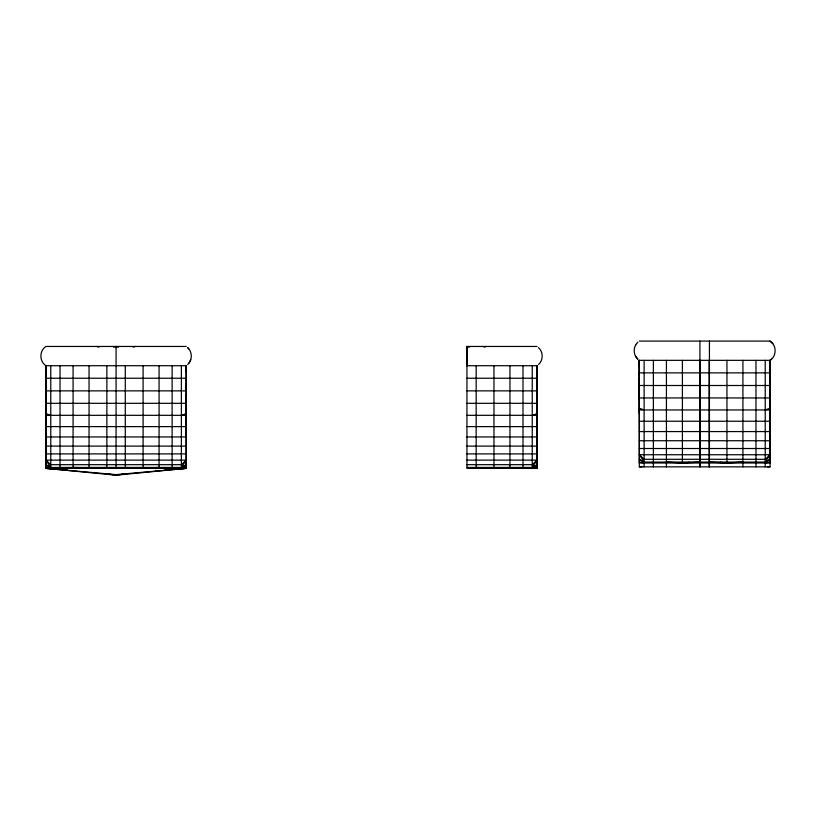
<?xml version="1.0" encoding="UTF-8"?>
<svg xmlns="http://www.w3.org/2000/svg" width="816" height="816" viewBox="0 0 816 816"><rect width="100%" height="100%" fill="white"/><g stroke="black" fill="none" stroke-linecap="round" stroke-linejoin="round"><path stroke-width="1.22" d="M186.181 434.918L186.221 394.332M45.931 388.11L45.971 468.374L117.82 474.8L113.169 474.912L45.971 468.374L45.931 365.711L186.221 365.711L186.181 468.374L114.332 474.8L118.983 474.912L186.181 468.374L186.221 399.299M537.091 346.453L466.946 346.453L466.936 354.195L466.946 365.711L537.091 365.711L537.091 371.943M469.322 347.269L466.946 346.453L466.946 468.374L537.05 468.374L537.091 394.332M771.508 359.162L770.029 360.335L770.029 466.854L639.326 466.854L639.326 360.335L770.069 360.335C776.822 356.143 776.771 345.301 770.069 341.088L639.285 341.088M644.13 466.854L644.13 360.335M653.371 466.854L653.371 360.335M666.427 466.854L666.427 360.335M700.21 466.854L700.21 360.335M709.43 466.854L709.43 341.088M770.069 388.957L770.029 462.998L639.326 462.998L639.285 388.957M116.076 468.374L116.076 346.453L118.453 347.269M186.181 419.414L186.181 365.711L186.221 371.943M537.05 419.414L537.05 365.711L537.05 468.374M699.924 341.088L699.924 466.854M770.029 414.038L770.029 360.335L770.069 366.578M186.221 346.453L45.931 346.453C39.239 350.707 39.199 361.508 45.971 365.711L45.971 402.37M639.285 366.578L639.326 360.335L639.326 396.994M45.931 371.943L45.971 365.711M186.181 390.323L186.221 383.214M537.05 390.323L537.091 383.214M770.069 392.751L770.069 398.83M770.029 384.948L770.069 377.839M45.931 380.511L45.971 378.022M639.285 375.136L639.326 372.657M187.66 364.528C192.545 360.233 192.464 351.992 187.7 347.636L188.924 349.034M190.74 359.805L188.924 363.13M635.511 345.26C633.104 349.758 634.042 355.684 637.806 359.162M635.552 345.26L636.531 343.669M181.376 467.446L186.181 460.122L45.971 460.122L50.776 467.446L181.376 467.446L186.181 464.671L181.376 468.374L181.376 365.711M466.946 467.446L532.246 467.446L537.05 460.122L466.946 460.122M765.224 462.07L770.029 454.747L639.326 454.747L644.13 462.07L765.224 462.07L770.029 459.296L765.224 462.998L770.029 462.07M538.529 364.528C543.415 360.244 543.364 351.951 538.529 347.636M636.572 343.669L637.806 342.261M186.181 460.122L181.376 464.671L50.776 464.671L45.971 460.122M537.05 460.122L532.246 464.671L466.946 464.671M770.029 454.747L765.224 459.296L644.13 459.296L639.326 454.747M532.246 365.711L532.246 468.374L537.05 464.671L532.246 467.446M181.376 415.324L186.181 413.651M532.246 415.324L537.05 413.651M765.224 409.948L770.029 408.275M113.699 347.269L116.076 346.453L116.076 347.636M133.212 347.177L135.395 346.453M484.092 347.177L486.275 346.453M118.983 474.912L123.502 473.821M181.376 468.374L186.181 467.446M532.246 468.374L537.05 467.446M48.45 467.996L45.971 468.374L58.619 469.322M92.616 468.007L73.083 467.446M689.53 462.274L682.4 462.998L666.427 462.07M155.836 470.648L158.365 470.455M164.689 469.985L169.748 469.608M173.533 469.322L186.181 468.374L185.63 460.826M159.069 467.446L143.096 468.374L125.287 467.446M509.949 467.446L493.966 468.374L476.167 467.446M742.917 462.07L726.944 462.998L709.135 462.07M106.865 467.446L89.056 468.374L89.056 365.711M700.21 462.07L682.4 462.998L682.4 360.335M50.969 468.364L45.971 468.374L186.181 468.374L183.712 467.996M639.326 372.871L770.029 372.871M45.971 378.236L186.181 378.236M466.946 378.236L537.05 378.236M639.326 385.499L770.029 385.499M45.971 390.864L186.181 390.864M466.946 390.864L537.05 390.864M639.326 397.943L770.029 397.943M639.285 398.83L639.285 392.751M45.971 403.318L186.181 403.318M466.946 403.318L537.05 403.318M639.326 409.948L770.029 409.948M45.971 415.324L186.181 415.324M466.946 415.324L537.05 415.324M639.326 421.24L770.029 421.24M45.971 426.615L186.181 426.615M466.946 426.615L537.05 426.615M639.326 431.572L770.029 431.572M45.971 436.948L186.181 436.948M466.946 436.948L537.05 436.948M639.326 440.732L770.029 440.732M45.971 446.107L186.181 446.107M466.946 446.107L537.05 446.107M639.326 448.514L770.029 448.514M45.971 453.89L186.181 453.89M466.946 453.89L537.05 453.89M767.458 466.854L770.029 466.854M639.326 466.854L641.886 466.854M181.183 468.364L186.181 468.374M62.414 469.608L67.473 469.985M719.824 462.274L726.944 462.998L726.944 360.335M490.406 468.007L493.966 468.374L493.966 365.711M139.536 468.007L143.096 468.374L143.096 365.711M639.326 462.07L644.13 462.998L639.326 459.296L644.13 462.07M45.971 467.446L50.776 468.374L50.776 365.711M108.65 473.821L113.169 474.912M96.757 346.453L98.94 347.177M639.326 408.275L644.13 409.948M45.971 413.651L50.776 415.324M50.776 467.446L45.971 464.671L50.776 468.374M770.029 341.088L772.772 343.669M637.847 359.162L635.552 356.164M770.029 372.657L770.069 375.136M537.05 378.022L537.091 380.511M186.181 378.022L186.221 380.511M639.285 377.839L639.326 384.948M45.931 383.214L45.971 390.323M466.946 346.453L466.956 354.195M466.946 365.711L466.936 357.969M639.285 382.745L639.326 414.038M770.069 360.335L770.069 399.31M765.224 360.335L765.224 466.854M755.973 360.335L755.973 466.854M742.917 360.335L742.917 466.854M709.135 360.335L709.135 466.854M639.285 360.335L639.285 399.31M523.005 365.711L523.005 468.374M509.949 365.711L509.949 468.374M476.167 365.711L476.167 468.374M172.125 365.711L172.125 468.374M159.069 365.711L159.069 468.374M125.287 365.711L125.287 468.374M106.865 365.711L106.865 468.374M73.083 365.711L73.083 468.374M60.027 365.711L60.027 468.374"/></g></svg>
